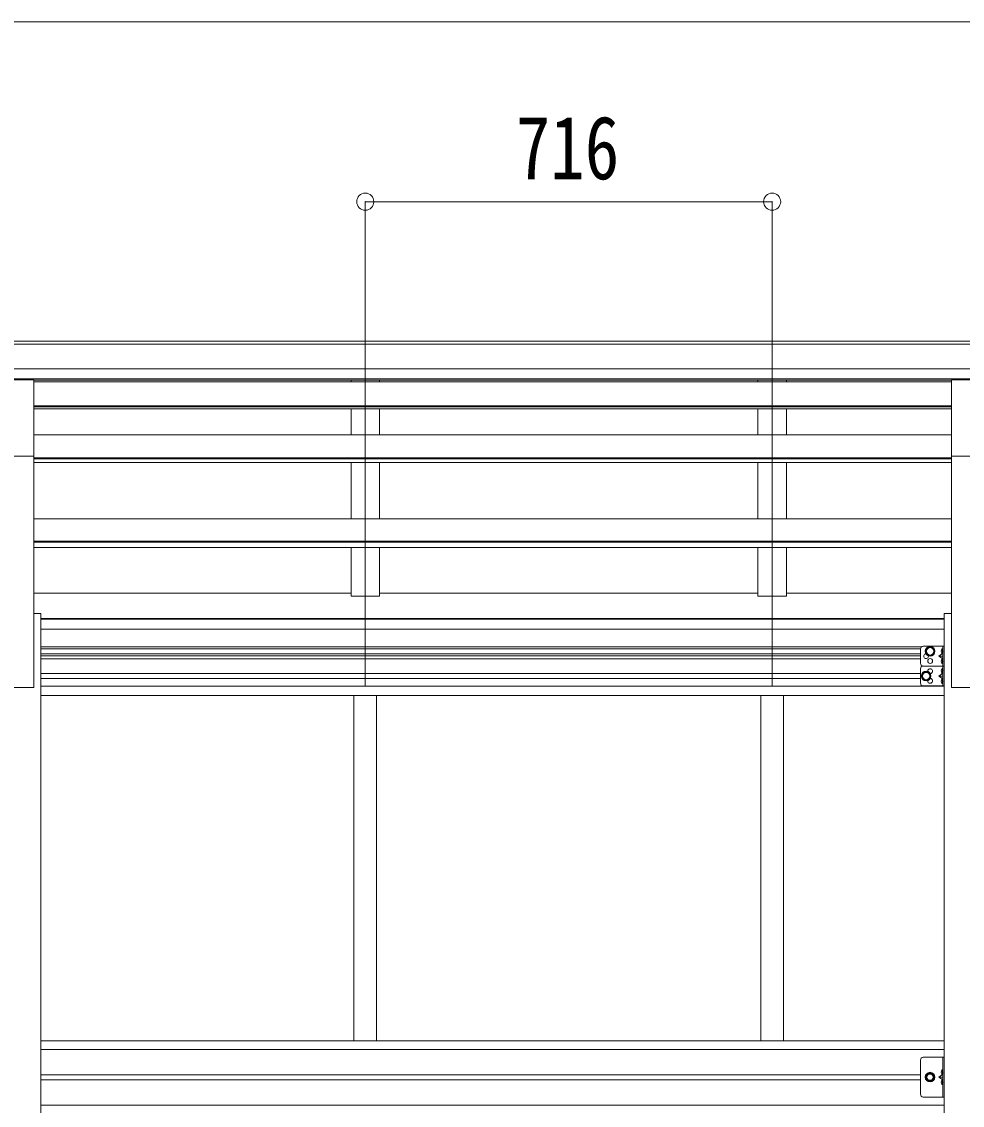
# Model space of a CAD drawing. Units: millimetres at full size; details may follow other scales. Extents: x -8385 to 8479, y -5853 to 5787.
# Drawn here: x -1794 to -138, y -47 to 1859 of the extents above; entities that cross this region are included whole.
import ezdxf
from ezdxf.enums import TextEntityAlignment as Align

# ---------------------------------------------------------------- set-up
doc = ezdxf.new("R2010")
doc.units = ezdxf.units.MM
doc.header["$LTSCALE"] = 30
doc.header["$PDMODE"] = 32
doc.header["$PDSIZE"] = 30
for name, color, linetype, lineweight in [('0-1_本体', 4, 'Continuous', 9), ('0-2_部品', 7, 'Continuous', 9), ('0-8_PARTS2', 2, 'Continuous', 9), ('0-A_寸法', 6, 'Continuous', 9), ('1-1_GLASS', 4, 'Continuous', 9), ('1-2_GLASS_SEAL', 7, 'Continuous', 9)]:
    doc.layers.add(name, color=color, linetype=linetype, lineweight=lineweight)
doc.styles.add('ＭＳ ゴシック', font='')
doc.styles.get('ＭＳ ゴシック').set_extended_font_data('MS Gothic')

msp = doc.modelspace()

# ---------------------------------------------------------------- linework, layer by layer
at = {"layer": '0-1_本体'}
for p, q in [((-2614.28, 1297.37), (2384.72, 1297.37)), ((-2614.28, 1292.01), (2384.72, 1292.01)), ((-2614.28, 1248.49), (2384.72, 1248.49)), ((-2614.28, 1230.82), (2384.72, 1230.82)), ((-1772.28, 1228.45), (-157.28, 1228.45)), ((-1772.28, 1225.49), (-157.28, 1225.49)), ((-1213.78, 1228.45), (-1213.78, 1225.49)), ((-1163.78, 1228.45), (-1163.78, 1225.49)), ((-497.78, 1228.45), (-497.78, 1225.49)), ((-447.78, 1228.45), (-447.78, 1225.49)), ((-1772.28, 1183.54), (-157.28, 1183.54)), ((-1772.28, 1181.84), (-157.28, 1181.84)), ((-1772.28, 1178.06), (-157.28, 1178.06)), ((-1213.78, 1178.06), (-1213.78, 1132.63)), ((-1163.78, 1178.06), (-1163.78, 1132.63)), ((-497.78, 1178.06), (-497.78, 1132.63)), ((-447.78, 1178.06), (-447.78, 1132.63)), ((-1772.28, 1132.63), (-157.28, 1132.63)), ((-1772.28, 687.84), (-1772.28, 1094.79)), ((-1772.28, 1092.05), (-157.28, 1092.05)), ((-1772.28, 1090.36), (-157.28, 1090.36)), ((-157.28, 687.84), (-157.28, 1094.79)), ((-1772.28, 1083.49), (-157.28, 1083.49)), ((-1213.78, 1083.49), (-1213.78, 984.39)), ((-1163.78, 1083.49), (-1163.78, 984.39)), ((-497.78, 1083.49), (-497.78, 984.39)), ((-447.78, 1083.49), (-447.78, 984.39)), ((-1772.28, 984.39), (-157.28, 984.39)), ((-1772.28, 945.25), (-157.28, 945.25)), ((-1772.28, 943.58), (-157.28, 943.58)), ((-1772.28, 933.94), (-157.28, 933.94)), ((-1213.78, 933.94), (-1213.78, 848.44)), ((-497.78, 933.94), (-497.78, 848.44)), ((-1772.28, 853.66), (-1213.78, 853.66)), ((-1163.78, 853.66), (-497.78, 853.66)), ((-447.78, 853.66), (-157.28, 853.66)), ((-1772.28, 817.84), (-1759.78, 817.84)), ((-1759.78, 817.84), (-1759.78, -2062.16)), ((-1759.78, 809.35), (-169.78, 809.35)), ((-1759.78, 807.97), (-169.78, 807.97)), ((-169.78, 817.84), (-157.28, 817.84)), ((-169.78, 817.84), (-169.78, -2062.16)), ((-1759.78, 790.79), (-169.78, 790.79)), ((-1857.28, 687.84), (-1772.28, 687.84)), ((-157.28, 687.84), (-72.28, 687.84))]:
    msp.add_line(p, q, dxfattribs=at)
for points in [[(-1163.78, 933.94), (-1163.78, 848.44), (-1213.78, 848.44)], [(-447.78, 933.94), (-447.78, 848.44), (-497.78, 848.44)]]:
    msp.add_lwpolyline(points, dxfattribs=at)
at = {"layer": '0-2_部品'}
for p, q in [((-1857.28, 1228.95), (-1772.28, 1228.95)), ((-1772.28, 1094.79), (-1772.28, 1228.95)), ((-157.28, 1228.95), (-72.28, 1228.95)), ((-157.28, 1094.79), (-157.28, 1228.95)), ((-1857.28, 1094.79), (-1772.28, 1094.79)), ((-157.28, 1094.79), (-72.28, 1094.79))]:
    msp.add_line(p, q, dxfattribs=at)
at = {"layer": '0-8_PARTS2'}
for p, q in [((-1188.78, 690.17), (-1188.78, 1352.7)), ((-472.78, 690.17), (-472.78, 1352.7))]:
    msp.add_line(p, q, dxfattribs=at)
at = {"layer": '0-A_寸法'}
for p, q in [((-2620.78, 1859.09), (2391.22, 1859.09)), ((-1188.78, 1542.47), (-1188.78, 1313.46)), ((-1188.78, 1542.47), (-472.78, 1542.47)), ((-472.78, 1542.47), (-472.78, 1313.46))]:
    msp.add_line(p, q, dxfattribs=at)
for p in [(-1188.78, 1542.47), (-472.78, 1542.47)]:
    msp.add_point(p, dxfattribs=at)
at = {"layer": '1-1_GLASS'}
for p, q in [((-1759.78, 759.54), (-209.78, 759.54)), ((-1759.78, 756.04), (-211.76, 756.04)), ((-1759.78, 747.04), (-211.78, 747.04)), ((-1759.78, 743.54), (-211.78, 743.54)), ((-211.78, 738.54), (-1759.78, 738.54)), ((-1759.78, 712.54), (-211.78, 712.54)), ((-1857.28, 687.83), (-1772.28, 687.83)), ((-1759.78, 703.54), (-211.78, 703.54)), ((-1759.78, 690.04), (-169.78, 690.04)), ((-157.28, 687.83), (-72.28, 687.83)), ((-1759.78, 674.04), (-169.78, 674.04)), ((-1208.78, 674.04), (-1208.78, 67.04)), ((-1168.78, 674.04), (-1168.78, 67.04)), ((-492.78, 674.04), (-492.78, 67.04)), ((-452.78, 674.04), (-452.78, 67.04)), ((-1759.78, 66.54), (-169.78, 66.54)), ((-1759.78, 51.04), (-169.78, 51.04)), ((-1759.78, 6.54), (-211.78, 6.54)), ((-211.78, -2.46), (-1759.78, -2.46)), ((-1759.78, -46.96), (-169.78, -46.96))]:
    msp.add_line(p, q, dxfattribs=at)
at = {"layer": '1-2_GLASS_SEAL'}
for p, q in [((-211.78, 755.54), (-211.78, 730.54)), ((-206.78, 760.54), (-169.78, 760.54)), ((-172.78, 756.04), (-173.59, 755.9)), ((-172.78, 748.04), (-173.59, 748.18)), ((-172.78, 748.04), (-172.28, 748.13)), ((-172.28, 760.54), (-172.28, 725.54)), ((-169.78, 760.54), (-169.78, 725.54)), ((-206.78, 725.54), (-169.78, 725.54)), ((-172.28, 743.04), (-179.28, 743.04)), ((-172.78, 738.04), (-173.59, 737.9)), ((-172.78, 730.04), (-173.59, 730.18)), ((-172.78, 730.04), (-172.28, 730.13)), ((-172.28, 725.54), (-172.28, 690.54)), ((-211.78, 720.54), (-211.78, 695.54)), ((-172.28, 708.04), (-179.28, 708.04)), ((-172.78, 721.04), (-173.59, 720.9)), ((-172.78, 713.04), (-173.59, 713.18)), ((-172.78, 713.04), (-172.28, 713.13)), ((-206.78, 690.54), (-169.78, 690.54)), ((-172.78, 703.04), (-173.59, 702.9)), ((-172.78, 695.04), (-173.59, 695.18)), ((-172.78, 695.04), (-172.28, 695.13)), ((-211.78, -27.46), (-211.78, 32.54)), ((-206.78, 37.54), (-169.78, 37.54)), ((-172.28, 37.54), (-172.28, -32.46)), ((-172.28, 7.54), (-179.28, 2.54)), ((-172.28, 2.54), (-179.28, 2.54)), ((-172.28, -2.46), (-179.28, 2.54)), ((-172.78, 15.54), (-173.59, 15.4)), ((-172.78, 7.54), (-173.59, 7.68)), ((-172.78, 7.54), (-172.28, 7.63)), ((-172.78, -2.46), (-173.59, -2.6)), ((-172.78, -10.46), (-173.59, -10.32)), ((-172.78, -10.46), (-172.28, -10.37))]:
    msp.add_line(p, q, dxfattribs=at)
for points in [[(-194.78, 744.03), (-188.28, 747.79), (-188.28, 755.29), (-194.78, 759.05), (-201.28, 755.29), (-201.28, 747.79)], [(-201.78, 700.53), (-195.28, 704.29), (-195.28, 711.79), (-201.78, 715.55), (-208.28, 711.79), (-208.28, 704.29)], [(-187.28, 2.54), (-191.03, -3.96), (-198.54, -3.96), (-202.29, 2.54), (-198.54, 9.04), (-191.03, 9.04)]]:
    msp.add_lwpolyline(points, close=True, dxfattribs=at)
for points in [[(-172.28, 748.04), (-179.28, 743.04), (-172.28, 738.04)], [(-171.9, 752.04), (-172.53, 753.23), (-174.76, 754.34)], [(-171.9, 752.04), (-172.53, 750.85), (-174.76, 749.74)], [(-172.78, 748.04), (-172.78, 756.04), (-172.28, 755.95), (-172.28, 748.13)], [(-206.78, 725.54), (-169.78, 725.54), (-169.78, 690.54)], [(-171.9, 734.04), (-172.53, 735.23), (-174.76, 736.34)], [(-171.9, 734.04), (-172.53, 732.85), (-174.76, 731.74)], [(-172.78, 730.04), (-172.78, 738.04), (-172.28, 737.95), (-172.28, 730.13)], [(-172.28, 713.04), (-179.28, 708.04), (-172.28, 703.04)], [(-171.9, 717.04), (-172.53, 718.23), (-174.76, 719.34)], [(-171.9, 717.04), (-172.53, 715.85), (-174.76, 714.74)], [(-172.78, 713.04), (-172.78, 721.04), (-172.28, 720.95), (-172.28, 713.13)], [(-171.9, 699.04), (-172.53, 700.23), (-174.76, 701.34)], [(-171.9, 699.04), (-172.53, 697.85), (-174.76, 696.74)], [(-172.78, 695.04), (-172.78, 703.04), (-172.28, 702.95), (-172.28, 695.13)], [(-206.78, -32.46), (-169.78, -32.46), (-169.78, 37.54)], [(-171.9, 11.54), (-172.53, 12.73), (-174.76, 13.84)], [(-171.9, 11.54), (-172.53, 10.35), (-174.76, 9.24)], [(-172.78, 7.54), (-172.78, 15.54), (-172.28, 15.45), (-172.28, 7.63)], [(-171.9, -6.46), (-172.53, -5.27), (-174.76, -4.16)], [(-171.9, -6.46), (-172.53, -7.65), (-174.76, -8.76)], [(-172.78, -10.46), (-172.78, -2.46), (-172.28, -2.55), (-172.28, -10.37)]]:
    msp.add_lwpolyline(points, dxfattribs=at)
for centre, radius in [((-194.78, 751.54), 8.5), ((-194.78, 751.54), 7.5), ((-194.78, 751.54), 6.5), ((-194.78, 734.54), 4.25), ((-201.78, 708.04), 8.5), ((-201.78, 708.04), 7.5), ((-201.78, 708.04), 6.5), ((-194.78, 2.54), 8.5), ((-194.78, 2.54), 7.5), ((-194.78, 2.54), 6.5), ((-194.78, 2.54), 5.5)]:
    msp.add_circle(centre, radius, dxfattribs=at)
for centre, radius, start, end in [((-206.78, 755.54), 5, 90, 180), ((-201.78, 743.04), 4.25, 94.76077, 6.29431), ((-168.68, 752.04), 6.5, 147.94412, 212.05588), ((-173.43, 755.01), 0.9, 100, 147.94412), ((-173.43, 749.07), 0.9, 212.05588, 260), ((-206.78, 730.54), 5, 180, 270), ((-206.78, 720.54), 5, 90, 180), ((-168.68, 734.04), 6.5, 147.94412, 212.05588), ((-173.43, 737.01), 0.9, 100, 147.94412), ((-173.43, 731.07), 0.9, 212.05588, 260), ((-194.78, 716.54), 4.25, 274.76077, 186.29431), ((-168.68, 717.04), 6.5, 147.94412, 212.05588), ((-173.43, 720.01), 0.9, 100, 147.94412), ((-173.43, 714.07), 0.9, 212.05588, 260), ((-206.78, 695.54), 5, 180, 270), ((-194.78, 699.54), 4.25, 173.70569, 85.23923), ((-168.68, 699.04), 6.5, 147.94412, 212.05588), ((-173.43, 702.01), 0.9, 100, 147.94412), ((-173.43, 696.07), 0.9, 212.05588, 260), ((-206.78, 32.54), 5, 90, 180), ((-168.68, 11.54), 6.5, 147.94412, 212.05588), ((-173.43, 14.51), 0.9, 100, 147.94412), ((-173.43, 8.57), 0.9, 212.05588, 260), ((-168.68, -6.46), 6.5, 147.94412, 212.05588), ((-173.43, -3.49), 0.9, 100, 147.94412), ((-173.43, -9.43), 0.9, 212.05588, 260), ((-206.78, -27.46), 5, 180, 270)]:
    msp.add_arc(centre, radius, start, end, dxfattribs=at)

# ---------------------------------------------------------------- texts
at = {"layer": '0-A_寸法', "color": 7, "style": 'ＭＳ ゴシック', "width": 0.8}
msp.add_text('716', height=111.4, dxfattribs=at).set_placement((-923.78, 1548.47), align=Align.BOTTOM_LEFT)

doc.saveas('drawing.dxf')
